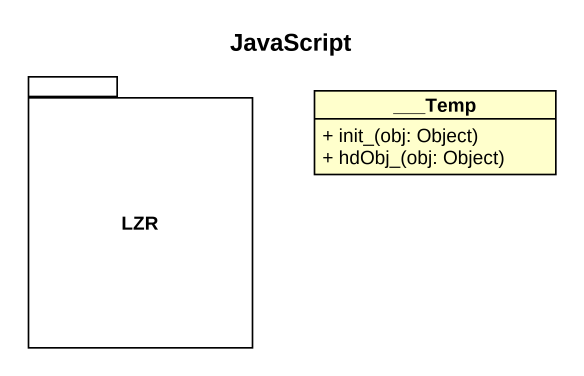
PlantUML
@startuml
title JavaScript
hide circle
hide empty members
skinparam classAttributeIconSize 0
package LZR {
}
class "___Temp" as Temp {
  + init_(obj: Object)
  + hdObj_(obj: Object)
}
@enduml
